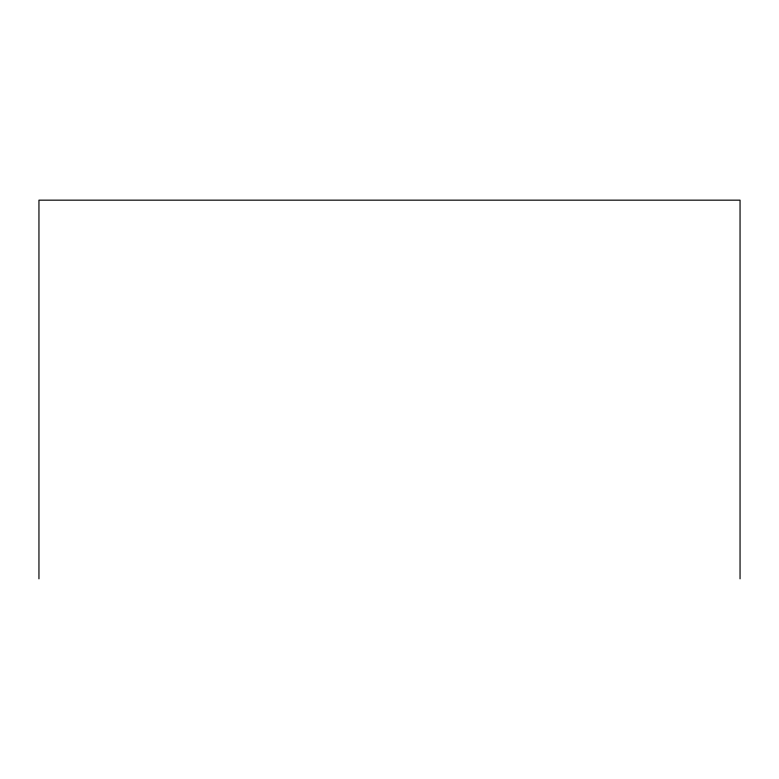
<?xml version="1.0" encoding="UTF-8"?>
<svg xmlns="http://www.w3.org/2000/svg" width="779" height="779" viewBox="0 0 779 779"><rect width="100%" height="100%" fill="white"/><g stroke="black" fill="none" stroke-linecap="round" stroke-linejoin="round"><path stroke-width="1.17" d="M740.05 578.836L740.05 200.164L38.95 200.164L38.95 578.836"/></g></svg>
